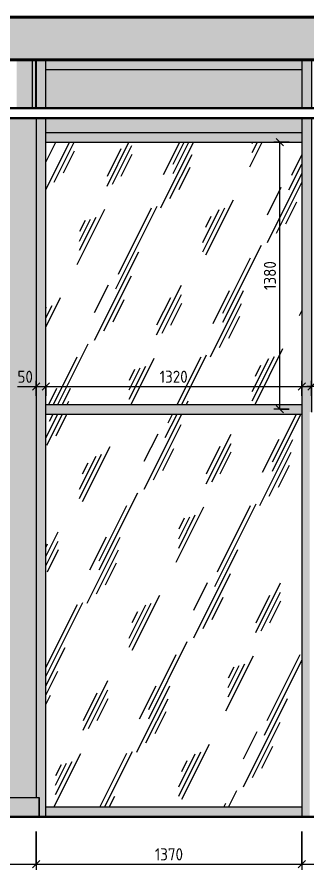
# Model space of a CAD drawing. Header units: millimetres. Extents: x 855 to 84199, y -1987 to 21700.
# Drawn here: x 57683 to 59178, y -273 to 4120 of the extents above; entities that cross this region are included whole.
import ezdxf

# ---------------------------------------------------------------- set-up
doc = ezdxf.new("R2010")
doc.units = ezdxf.units.MM
for name, color, linetype, lineweight in [('A-ANNO-DIMS', 7, 'Continuous', 9), ('A-ANNO-DIMS-25', 7, 'Continuous', 9), ('A-FLOR', 7, 'Continuous', 9), ('A-GENM', 7, 'Continuous', 9), ('A-GLAZ-CURT', 7, 'Continuous', 9), ('A-GLAZ-CWMG', 7, 'Continuous', 9), ('A-WALL-PATT', 7, 'Continuous', 9), ('I-WALL', 7, 'Continuous', 9)]:
    doc.layers.add(name, color=color, linetype=linetype, lineweight=lineweight)
for name, color, linetype, lineweight, true_color in [('A-CLNG-FNSH-1', 7, 'Continuous', 30, 0x3c3c3c), ('A-FLOR-1', 7, 'Continuous', 9, 0x787878), ('A-FLOR-FNSH-1', 7, 'Continuous', 40, 0x3c3c3c), ('A-FLOR-FNSH-2', 7, 'Continuous', 30, 0x3c3c3c)]:
    doc.layers.add(name, color=color, linetype=linetype, lineweight=lineweight, true_color=true_color)
doc.styles.add('ISOCPEUR_2', font='isocpeur.ttf', dxfattribs={"width": 0.9, "height": 62.5})
doc.dimstyles.new('ISO-2_5_0_9К_БОЛЬШОЙ_1', dxfattribs={"dimscale": 304.8, "dimtxt": 62.248823, "dimasz": 0.123031, "dimexe": 0.098425, "dimexo": 0.246063, "dimgap": 0, "dimtad": 1, "dimdec": 0, "dimrnd": 10, "dimzin": 0, "dimdsep": 46, "dimtxsty": 'ISOCPEUR_2', "dimblk1": 'OBLIQUE', "dimblk2": 'OBLIQUE', "dimsah": 1, "dimcen": 0.09, "dimdle": 0.098425, "dimazin": 0, "dimtfac": 1, "dimtdec": 4, "dimtix": 1, "dimtmove": 0, "dimatfit": 3, "dimfxl": 1, "dimtvp": 1, "dimtolj": 1, "dimtzin": 0, "dimarcsym": 2})
doc.dimstyles.new('ISO-2_5_0_9К_БОЛЬШОЙ_2', dxfattribs={"dimscale": 304.8, "dimtxt": 62.248823, "dimasz": 0.123031, "dimexe": 0.098425, "dimexo": 0.246063, "dimgap": 0, "dimtad": 1, "dimdec": 0, "dimrnd": 10, "dimzin": 0, "dimdsep": 46, "dimtxsty": 'ISOCPEUR_2', "dimblk1": 'OBLIQUE', "dimblk2": 'OBLIQUE', "dimsah": 1, "dimcen": 0.09, "dimdle": 0.098425, "dimazin": 0, "dimtfac": 1, "dimtdec": 4, "dimtix": 1, "dimtmove": 1, "dimatfit": 3, "dimfxl": 1, "dimtvp": 1, "dimtolj": 1, "dimtzin": 0, "dimarcsym": 2})
pattern_1 = [(63.435, (-104431.4, 31.75), (-255.583, 766.75), [317.5, -190.5, 317.5, -190.5, -403.903]), (63.435, (-104431.4, 31.75), (-255.583, 766.75), [-1016, 127, -276.9]), (63.435, (-104447.3, 47.6), (-255.583, 766.75), [254, -317.5, 190.5, -190.5, -467.403]), (63.435, (-104447.3, 47.6), (-255.583, 766.75), [-952.5, 222.25, -245.15]), (63.435, (-104447.3, 95.25), (-255.583, 766.75), [190.5, -381, 127, -190.5, -530.903]), (63.435, (-104447.3, 95.25), (-255.583, 766.75), [-889, 285.75, -245.15]), (63.435, (-104399.65, 47.6), (-255.583, 766.75), [190.5, -381, 158.75, -6404.65]), (63.435, (-104352, 95.25), (-255.583, 766.75), [95.25, -476.25, 63.5, -6499.9]), (63.435, (-104431.4, 174.6), (-255.583, 766.75), [63.5, -476.25, 63.5, -254, -562.653]), (63.435, (-104431.4, 174.6), (-255.583, 766.75), [-857.25, 158.75, -403.9]), (63.435, (-104145.65, 127), (-255.583, 766.747), [317.5, -476.25, 381, -251.503]), (63.435, (-104145.65, 79.4), (-255.583, 766.747), [444.5, -317.5, 476.25, -188.003]), (63.435, (-104113.9, 95.25), (-255.583, 766.747), [508, -254, 381, -276.903]), (63.435, (-104066.3, 142.9), (-255.583, 766.747), [317.5, -444.5, 254, -403.903]), (63.435, (-104113.9, 238.1), (-255.583, 766.747), [158.75, -635, 190.5, -435.653]), (63.435, (-104018.65, 190.5), (-255.583, 766.747), [127, -635, 127, -530.903])]

# ---------------------------------------------------------------- blocks, each defined once
blk = doc.blocks.new('Прямоугольный импост - Импост структурный с накладкой - 160мм Темный-32352606-Развертка 1_60-3')
at = {"layer": 'A-GLAZ-CWMG'}
h = blk.add_hatch(color=256, dxfattribs=at)
h.paths.add_polyline_path([(-105360, 3500), (-105350, 3500), (-105350, 3600), (-105400, 3600), (-105400, 3500)])
h.paths.add_polyline_path([(-105350, 3650), (-105350, 3900), (-105400, 3900), (-105400, 3650), (-105360, 3650)])
for p, q in [((-105350, 3650), (-105350, 3900)), ((-105350, 3500), (-105350, 3600))]:
    blk.add_line(p, q, dxfattribs=at)
blk = doc.blocks.new('Прямоугольный импост - Импост структурный с накладкой - 160мм Темный-32354018-Развертка 1_60-3')
at = {"layer": 'A-GLAZ-CWMG'}
blk.add_hatch(color=256, dxfattribs=at).paths.add_polyline_path([(-109594.1, 0), (-108459, 0), (-108459, 50), (-109779, 50), (-109779, 0)])
for p, q in [((-109779, 0), (-109779, 50)), ((-108459, 50), (-109779, 50)), ((-108459, 50), (-108459, 0))]:
    blk.add_line(p, q, dxfattribs=at)
blk = doc.blocks.new('Прямоугольный импост - Импост структурный с накладкой - 160мм Темный-32354019-Развертка 1_60-3')
at = {"layer": 'A-GLAZ-CWMG'}
blk.add_hatch(color=256, dxfattribs=at).paths.add_polyline_path([(-109440, 3850), (-108459, 3850), (-108459, 3900), (-109779, 3900), (-109779, 3850), (-109520, 3850)])
for p, q in [((-109779, 3850), (-109779, 3900)), ((-108459, 3900), (-108459, 3850)), ((-109779, 3850), (-108459, 3850))]:
    blk.add_line(p, q, dxfattribs=at)
blk = doc.blocks.new('Прямоугольный импост - Импост структурный с накладкой - 160мм Темный-V10-Развертка 1_60-3')
at = {"layer": 'A-GLAZ-CWMG'}
blk.add_hatch(color=256, dxfattribs=at).paths.add_polyline_path([(-108449, 0), (-108419, 0), (-108419, 2085), (-108409, 2085), (-108409, 2100), (-108459, 2100), (-108459, 0)])
for p, q in [((-108459, 2100), (-108459, 0)), ((-108409, 2100), (-108409, 2085))]:
    blk.add_line(p, q, dxfattribs=at)
blk = doc.blocks.new('Системная панель - Стекло - 40мм-32353599-Развертка 1_60-3')
at = {"layer": 'A-GLAZ-CURT'}
h = blk.add_hatch(dxfattribs=at)
h.set_pattern_fill('FP_32', color=256, style=0, pattern_type=2)
h.set_pattern_definition(pattern_1)
h.paths.add_polyline_path([(-108459, 50), (-108459, 2075), (-109779, 2075), (-109779, 50), (-108569.5, 50)])
blk = doc.blocks.new('Системная панель - Стекло - 40мм-32353846-Развертка 1_60-3')
at = {"layer": 'A-GLAZ-CURT'}
h = blk.add_hatch(dxfattribs=at)
h.set_pattern_fill('FP_32', color=256, style=0, pattern_type=2)
h.set_pattern_definition(pattern_1)
h.paths.add_polyline_path([(-109440, 2125), (-108459, 2125), (-108459, 3475), (-109779, 3475), (-109779, 2125), (-109520, 2125)])
blk = doc.blocks.new('Прямоугольный импост - Импост структурный с накладкой - 160мм Темный-30755595-Развертка 1_60-3')
at = {"layer": 'A-GLAZ-CWMG'}
blk.add_hatch(color=256, dxfattribs=at).paths.add_polyline_path([(-109789, 0), (-109779, 0), (-109779, 2100), (-109829, 2100), (-109829, 100), (-109814, 100), (-109814, 0)])
blk.add_line((-109779, 0), (-109779, 2100), dxfattribs=at)
blk = doc.blocks.new('Прямоугольный импост - Импост структурный с накладкой - 160мм Темный-32354020-Развертка 1_60-3')
at = {"layer": 'A-GLAZ-CWMG'}
blk.add_hatch(color=256, dxfattribs=at).paths.add_polyline_path([(-109520, 2075), (-108459, 2075), (-108459, 2125), (-109779, 2125), (-109779, 2075), (-109594.1, 2075)])
for p, q in [((-109779, 2075), (-109779, 2125)), ((-109779, 2125), (-108459, 2125)), ((-108459, 2125), (-108459, 2075)), ((-109779, 2075), (-108459, 2075))]:
    blk.add_line(p, q, dxfattribs=at)
blk = doc.blocks.new('Прямоугольный импост - Импост структурный с накладкой - 160мм Темный-32352604-Развертка 1_60-3')
at = {"layer": 'A-GLAZ-CWMG'}
blk.add_hatch(color=256, dxfattribs=at).paths.add_polyline_path([(-113795.4, 2100), (-113795.4, 3500), (-113845.4, 3500), (-113845.4, 2100), (-113805.4, 2100)])
for p, q in [((-113845.4, 3500), (-113845.4, 2100)), ((-113795.4, 3500), (-113795.4, 2100))]:
    blk.add_line(p, q, dxfattribs=at)
blk = doc.blocks.new('Плинтус - Плинтус керамогранит бежевый-32865447-Развертка 1_60-3')
at = {"layer": 'A-GENM'}
blk.add_line((-109814, 100), (-109814, 0), dxfattribs=at)
blk = doc.blocks.new('Плинтус - Плинтус керамогранит бежевый-32865448-Развертка 1_60-3')
at = {"layer": 'A-GENM'}
blk.add_hatch(color=256, dxfattribs=at).paths.add_polyline_path([(-109814, 0), (-109814, 100), (-111086, 100), (-111086, 0), (-109830, 0)])
for p, q in [((-111086, 100), (-109814, 100)), ((-111086, 100), (-111086, 0)), ((-109814, 0), (-109814, 100))]:
    blk.add_line(p, q, dxfattribs=at)
blk = doc.blocks.new('Системная панель - Сэндвич - 40мм-32354023-Развертка 1_60-3')
at = {"layer": 'A-GLAZ-CURT'}
h = blk.add_hatch(color=256, dxfattribs=at)
h.paths.add_polyline_path([(-109779, 3525), (-108459, 3525), (-108459, 3600), (-109779, 3600)])
h.paths.add_polyline_path([(-109520, 3650), (-108459, 3650), (-108459, 3850), (-109779, 3850), (-109779, 3650), (-109594.1, 3650)])
blk = doc.blocks.new('Прямоугольный импост - Импост структурный с накладкой - 160мм Темный-32352609-Развертка 1_60-3')
at = {"layer": 'A-GLAZ-CWMG'}
blk.add_hatch(color=256, dxfattribs=at).paths.add_polyline_path([(-105350, 2100), (-105350, 3500), (-105400, 3500), (-105400, 2100), (-105360, 2100)])
blk.add_line((-105350, 2100), (-105350, 3500), dxfattribs=at)
blk = doc.blocks.new('Прямоугольный импост - Импост структурный с накладкой - 160мм Темный-32352605-Развертка 1_60-3')
at = {"layer": 'A-GLAZ-CWMG'}
h = blk.add_hatch(color=256, dxfattribs=at)
h.paths.add_polyline_path([(-103588.999961, 3500), (-103548.999961, 3500), (-103548.999961, 3600), (-103598.999961, 3600), (-103598.999961, 3500)])
h.paths.add_polyline_path([(-103548.999961, 3650), (-103548.999961, 3900), (-103598.999961, 3900), (-103598.999961, 3650), (-103558.999961, 3650)])
for p, q in [((-103598.999961, 3900), (-103598.999961, 3650)), ((-103548.999961, 3900), (-103548.999961, 3650)), ((-103598.999961, 3600), (-103598.999961, 3500)), ((-103548.999961, 3600), (-103548.999961, 3500))]:
    blk.add_line(p, q, dxfattribs=at)
blk = doc.blocks.new('DIMBLOCK58-Развертка 1_60-3')
at = {"layer": 'A-ANNO-DIMS-25'}
for p, q in [((56539.8, -75), (56539.8, -273.5)), ((56539.8, -243.5), (56539.8, -75.1)), ((57781.8, -75), (57781.8, -273.5)), ((57781.8, -243.5), (57781.8, -75.1)), ((56539.8, -243.5), (57781.8, -243.5))]:
    blk.add_line(p, q, dxfattribs=at)
at = {"layer": 'A-ANNO-DIMS-25', "lineweight": 20}
for p, q in [((56539.8, -243.5), (56521.1, -262.2)), ((56539.8, -243.5), (56558.6, -224.7)), ((57781.8, -243.5), (57763.1, -262.2)), ((57781.8, -243.5), (57800.6, -224.7))]:
    blk.add_line(p, q, dxfattribs=at)
at = {"layer": 'A-ANNO-DIMS-25', "color": 0, "insert": (57084.2, -161.8), "char_height": 62.5, "width": 183.873, "attachment_point": 1, "line_spacing_factor": 1.149209, "style": 'ISOCPEUR_2'}
blk.add_mtext('1240', dxfattribs=at)
blk = doc.blocks.new('_Oblique')
at = {"color": 0, "linetype": 'ByBlock', "lineweight": -2}
blk.add_line((-0.5, -0.5), (0.5, 0.5), dxfattribs=at)
blk = doc.blocks.new('DIMBLOCK59-Развертка 1_60-3')
at = {"layer": 'A-ANNO-DIMS-25'}
for p, q in [((57781.8, -75), (57781.8, -273.5)), ((57781.8, -243.5), (57781.8, -75.1)), ((59151.8, -75), (59151.8, -273.5)), ((59151.8, -243.5), (59151.8, -75.1)), ((57781.8, -243.5), (59151.8, -243.5))]:
    blk.add_line(p, q, dxfattribs=at)
at = {"layer": 'A-ANNO-DIMS-25', "lineweight": 20}
for p, q in [((57781.8, -243.5), (57763.1, -262.2)), ((57781.8, -243.5), (57800.6, -224.7)), ((59151.8, -243.5), (59133.1, -262.2)), ((59151.8, -243.5), (59170.6, -224.7))]:
    blk.add_line(p, q, dxfattribs=at)
at = {"layer": 'A-ANNO-DIMS-25', "color": 0, "insert": (58393.2, -161.8), "char_height": 62.5, "width": 176.691, "attachment_point": 1, "line_spacing_factor": 1.149209, "style": 'ISOCPEUR_2'}
blk.add_mtext('1370', dxfattribs=at)
blk = doc.blocks.new('DIMBLOCK60-Развертка 1_60-3')
at = {"layer": 'A-ANNO-DIMS-25'}
for p, q in [((59151.8, -75), (59151.8, -273.5)), ((59151.8, -243.5), (59151.8, -75.1)), ((61000.8, -75), (61000.8, -273.5)), ((61000.8, -243.5), (61000.8, -75.1)), ((59151.8, -243.5), (61000.8, -243.5))]:
    blk.add_line(p, q, dxfattribs=at)
at = {"layer": 'A-ANNO-DIMS-25', "lineweight": 20}
for p, q in [((59151.8, -243.5), (59133.1, -262.2)), ((59151.8, -243.5), (59170.6, -224.7)), ((61000.8, -243.5), (60982.1, -262.2)), ((61000.8, -243.5), (61019.6, -224.7))]:
    blk.add_line(p, q, dxfattribs=at)
at = {"layer": 'A-ANNO-DIMS-25', "color": 0, "insert": (60002.7, -161.8), "char_height": 62.5, "width": 176.691, "attachment_point": 1, "line_spacing_factor": 1.149209, "style": 'ISOCPEUR_2'}
blk.add_mtext('1850', dxfattribs=at)
blk = doc.blocks.new('DIMBLOCK68-Развертка 1_60-3')
at = {"layer": 'A-ANNO-DIMS-25'}
for p, q in [((59086, 3475), (59007.5, 3475)), ((59037.5, 2100), (59037.5, 3475)), ((59037.5, 3475), (59086, 3475)), ((59086, 2100), (59007.5, 2100)), ((59037.5, 2100), (59086, 2100))]:
    blk.add_line(p, q, dxfattribs=at)
at = {"layer": 'A-ANNO-DIMS-25', "lineweight": 20}
for p, q in [((59037.5, 3475), (59018.7, 3493.8)), ((59037.5, 3475), (59056.2, 3456.2)), ((59037.5, 2100), (59018.7, 2118.8)), ((59037.5, 2100), (59056.2, 2081.2))]:
    blk.add_line(p, q, dxfattribs=at)
at = {"layer": 'A-ANNO-DIMS-25', "color": 0, "insert": (58955.8, 2713.9), "char_height": 62.5, "width": 176.691, "attachment_point": 1, "rotation": 90, "line_spacing_factor": 1.149209, "style": 'ISOCPEUR_2'}
blk.add_mtext('1380', dxfattribs=at)
blk = doc.blocks.new('DIMBLOCK78-Развертка 1_60-3')
at = {"layer": 'A-ANNO-DIMS-25'}
for p, q in [((57781.8, 2168.3), (57781.8, 2246.8)), ((57831.8, 2168.3), (57831.8, 2246.8)), ((57685.4, 2216.8), (57789.5, 2216.8)), ((57751.8, 2216.8), (57831.8, 2216.8)), ((57781.8, 2216.8), (57781.8, 2168.3)), ((57789.5, 2216.8), (57806.8, 2216.8)), ((57831.8, 2216.8), (57831.8, 2168.3))]:
    blk.add_line(p, q, dxfattribs=at)
at = {"layer": 'A-ANNO-DIMS-25', "lineweight": 20}
for p, q in [((57781.8, 2216.8), (57763.1, 2198)), ((57781.8, 2216.8), (57800.6, 2235.5)), ((57831.8, 2216.8), (57813.1, 2198)), ((57831.8, 2216.8), (57850.6, 2235.5))]:
    blk.add_line(p, q, dxfattribs=at)
at = {"layer": 'A-ANNO-DIMS-25', "color": 0, "insert": (57685.4, 2298.4), "char_height": 62.5, "width": 94.81, "attachment_point": 1, "line_spacing_factor": 1.149209, "style": 'ISOCPEUR_2'}
blk.add_mtext('50', dxfattribs=at)
blk = doc.blocks.new('DIMBLOCK79-Развертка 1_60-3')
at = {"layer": 'A-ANNO-DIMS-25'}
for p, q in [((57831.8, 2168.3), (57831.8, 2246.8)), ((59151.8, 2168.3), (59151.8, 2246.8)), ((57831.8, 2216.8), (59151.8, 2216.8)), ((57831.8, 2216.8), (57831.8, 2168.3)), ((59151.8, 2216.8), (59151.8, 2168.3))]:
    blk.add_line(p, q, dxfattribs=at)
at = {"layer": 'A-ANNO-DIMS-25', "lineweight": 20}
for p, q in [((57831.8, 2216.8), (57813.1, 2198)), ((57831.8, 2216.8), (57850.6, 2235.5)), ((59151.8, 2216.8), (59133.1, 2198)), ((59151.8, 2216.8), (59170.6, 2235.5))]:
    blk.add_line(p, q, dxfattribs=at)
at = {"layer": 'A-ANNO-DIMS-25', "color": 0, "insert": (58418.2, 2298.4), "char_height": 62.5, "width": 176.691, "attachment_point": 1, "line_spacing_factor": 1.149209, "style": 'ISOCPEUR_2'}
blk.add_mtext('1320', dxfattribs=at)
blk = doc.blocks.new('DIMBLOCK80-Развертка 1_60-3')
at = {"layer": 'A-ANNO-DIMS-25'}
for p, q in [((59151.8, 2168.3), (59151.8, 2246.8)), ((59201.8, 2168.3), (59201.8, 2246.8)), ((59151.8, 2216.8), (59201.8, 2216.8)), ((59151.8, 2216.8), (59151.8, 2168.3)), ((59186.9, 2216.8), (59176.8, 2216.8)), ((59290.9, 2216.8), (59186.9, 2216.8)), ((59201.8, 2216.8), (59201.8, 2168.3))]:
    blk.add_line(p, q, dxfattribs=at)
at = {"layer": 'A-ANNO-DIMS-25', "lineweight": 20}
for p, q in [((59151.8, 2216.8), (59133.1, 2198)), ((59151.8, 2216.8), (59170.6, 2235.5)), ((59201.8, 2216.8), (59183.1, 2198)), ((59201.8, 2216.8), (59220.6, 2235.5))]:
    blk.add_line(p, q, dxfattribs=at)
at = {"layer": 'A-ANNO-DIMS-25', "color": 0, "insert": (59211.9, 2298.4), "char_height": 62.5, "width": 94.81, "attachment_point": 1, "line_spacing_factor": 1.149209, "style": 'ISOCPEUR_2'}
blk.add_mtext('50', dxfattribs=at)

msp = doc.modelspace()

# ---------------------------------------------------------------- hatches: boundary and pattern name
at = {"layer": 'A-FLOR-1'}
h = msp.add_hatch(dxfattribs=at)
h.set_pattern_fill('FP_31', color=256, style=0, pattern_type=2)
h.set_pattern_definition([(45, (63115.937, 0), (-14.25598, 14.25598), []), (45, (63130.193, 0), (-14.25598, 14.25598), [25.202, -5.04, 0.8382, -4.202])])
h.paths.add_polyline_path([(58016.8, 3900), (66213.2, 3900), (66213.2, 4120), (49820.4, 4120), (49820.4, 3900), (56992.2, 3900)])
at = {"layer": 'A-WALL-PATT'}
h = msp.add_hatch(color=256, dxfattribs=at)
h.paths.add_polyline_path([(57781.8, 100), (57781.8, 100), (57781.8, 3600), (57780.8, 3600), (57780.8, 100)])
h.paths.add_polyline_path([(57780.8, 3650), (57781.8, 3650), (57781.8, 3900), (57780.8, 3900)])
h = msp.add_hatch(color=256, dxfattribs=at)
h.paths.add_polyline_path([(56539.8, 100), (57780.8, 100), (57780.8, 3600), (57082.8, 3600), (57082.8, 3470), (57081.8, 3470), (57081.8, 3600), (57080.8, 3599.8), (57080.8, 3470), (56539.8, 3470), (56539.8, 1029.6)])
h.paths.add_polyline_path([(57080.8, 3460), (56540.8, 3460), (56540.8, 3461), (57080.8, 3461)])
at = {"layer": 'I-WALL'}
msp.add_hatch(color=256, dxfattribs=at).paths.add_polyline_path([(57734.7, 3650), (57760.8, 3650), (57760.8, 3900), (57680.8, 3900), (57680.8, 3650)])
h = msp.add_hatch(color=256, dxfattribs=at)
h.paths.add_polyline_path([(66213.2, 3600), (66213.2, 3900), (66212.8, 3900), (66212.8, 3600)])
h.paths.add_polyline_path([(57780.8, 3650), (57780.8, 3650), (57780.8, 3900), (57760.8, 3900), (57760.8, 3650)])
h.paths.add_polyline_path([(62123.6, 3650), (62210.8, 3650), (62210.8, 3900), (62081.8, 3900), (62081.8, 3650), (62115, 3650)])
h.paths.add_polyline_path([(61036.7, 3650), (61539.8, 3650), (61539.8, 3900), (61000.8, 3900), (61000.8, 3650)])

# ---------------------------------------------------------------- linework, layer by layer
at = {"layer": 'A-CLNG-FNSH-1'}
for p, q in [((61540.8, 3650), (57081.8, 3650)), ((57082.8, 3600), (61540.8, 3600))]:
    msp.add_line(p, q, dxfattribs=at)
at = {"layer": 'A-FLOR'}
msp.add_line((66213.2, -0.1), (49820.4, -0.1), dxfattribs=at)
at = {"layer": 'A-FLOR-FNSH-1'}
for p, q in [((66213.2, 4120), (49820.4, 4120)), ((49820.4, 3900), (66213.2, 3900))]:
    msp.add_line(p, q, dxfattribs=at)
at = {"layer": 'A-FLOR-FNSH-2'}
msp.add_line((66213.2, 0), (49820.4, 0), dxfattribs=at)
at = {"layer": 'I-WALL'}
for p, q in [((57760.8, 3900), (57760.8, 3650)), ((57780.8, 3650), (57780.8, 3900)), ((57781.8, 3900), (57781.8, 3650)), ((57781.8, 3600), (57781.8, 100))]:
    msp.add_line(p, q, dxfattribs=at)

# ---------------------------------------------------------------- block references
at = {"layer": 'A-GENM'}
for name in ['Плинтус - Плинтус керамогранит бежевый-32865448-Развертка 1_60-3', 'Плинтус - Плинтус керамогранит бежевый-32865447-Развертка 1_60-3']:
    msp.add_blockref(name, (167610.8, 0), dxfattribs=at)
at = {"layer": 'A-GLAZ-CURT'}
for name in ['Системная панель - Сэндвич - 40мм-32354023-Развертка 1_60-3', 'Системная панель - Стекло - 40мм-32353846-Развертка 1_60-3', 'Системная панель - Стекло - 40мм-32353599-Развертка 1_60-3']:
    msp.add_blockref(name, (167610.8, 0), dxfattribs=at)
at = {"layer": 'A-GLAZ-CWMG'}
for name, p in [('Прямоугольный импост - Импост структурный с накладкой - 160мм Темный-32352606-Развертка 1_60-3', (163181.8, 0)), ('Прямоугольный импост - Импост структурный с накладкой - 160мм Темный-32354019-Развертка 1_60-3', (167610.8, 0)), ('Прямоугольный импост - Импост структурный с накладкой - 160мм Темный-32352605-Развертка 1_60-3', (162750.8, 0)), ('Прямоугольный импост - Импост структурный с накладкой - 160мм Темный-32354020-Развертка 1_60-3', (167610.8, 1400)), ('Прямоугольный импост - Импост структурный с накладкой - 160мм Темный-32352609-Развертка 1_60-3', (163181.8, 0)), ('Прямоугольный импост - Импост структурный с накладкой - 160мм Темный-32352604-Развертка 1_60-3', (172997.3, 0)), ('Прямоугольный импост - Импост структурный с накладкой - 160мм Темный-32354020-Развертка 1_60-3', (167610.8, 0)), ('Прямоугольный импост - Импост структурный с накладкой - 160мм Темный-30755595-Развертка 1_60-3', (167610.8, 0)), ('Прямоугольный импост - Импост структурный с накладкой - 160мм Темный-V10-Развертка 1_60-3', (167610.8, 0)), ('Прямоугольный импост - Импост структурный с накладкой - 160мм Темный-32354018-Развертка 1_60-3', (167610.8, 0))]:
    msp.add_blockref(name, p, dxfattribs=at)

# ---------------------------------------------------------------- dimensions: what is measured, and where the dimension line sits
at = {"layer": 'A-ANNO-DIMS'}
dim = msp.add_linear_dim(base=(59037.5, 3475), p1=(59011, 2100), p2=(59011, 3475), angle=90, dimstyle='ISO-2_5_0_9К_БОЛЬШОЙ_1', override={"dimpost": '<>', "dimfxl": 1375}, dxfattribs=at)
dim.commit()
dim.dimension.update_dxf_attribs({"geometry": 'DIMBLOCK68-Развертка 1_60-3', "text_midpoint": (59006.2, 2787.5)})
for base, p1, p2, picture, middle in [((57831.8, 2216.8), (57781.8, 2243.3), (57831.8, 2243.3), 'DIMBLOCK78-Развертка 1_60-3', (57732.8, 2256.8)), ((59201.8, 2216.8), (59151.8, 2243.3), (59201.8, 2243.3), 'DIMBLOCK80-Развертка 1_60-3', (59259.3, 2256.8))]:
    dim = msp.add_linear_dim(base=base, p1=p1, p2=p2, dimstyle='ISO-2_5_0_9К_БОЛЬШОЙ_2', override={"dimpost": '<>', "dimfxl": 50}, dxfattribs=at)
    dim.commit()
    dim.dimension.update_dxf_attribs({"geometry": picture, "text_midpoint": middle, "dimtype": 160})
for base, p1, p2, override, picture, middle in [((59151.8, 2216.8), (57831.8, 2243.3), (59151.8, 2243.3), {"dimpost": '<>', "dimfxl": 1320}, 'DIMBLOCK79-Развертка 1_60-3', (58491.8, 2248)), ((57781.8, -243.5), (56539.8, 0), (57781.8, 0), {"dimpost": '<>', "dimfxl": 1242}, 'DIMBLOCK58-Развертка 1_60-3', (57160.8, -212.2)), ((59151.8, -243.5), (57781.8, 0), (59151.8, 0), {"dimpost": '<>', "dimfxl": 1370}, 'DIMBLOCK59-Развертка 1_60-3', (58466.8, -212.2)), ((61000.8, -243.5), (59151.8, 0), (61000.8, 0), {"dimpost": '<>', "dimfxl": 1849}, 'DIMBLOCK60-Развертка 1_60-3', (60076.3, -212.2))]:
    dim = msp.add_linear_dim(base=base, p1=p1, p2=p2, dimstyle='ISO-2_5_0_9К_БОЛЬШОЙ_1', override=override, dxfattribs=at)
    dim.commit()
    dim.dimension.update_dxf_attribs({"geometry": picture, "text_midpoint": middle})

doc.saveas('drawing.dxf')
